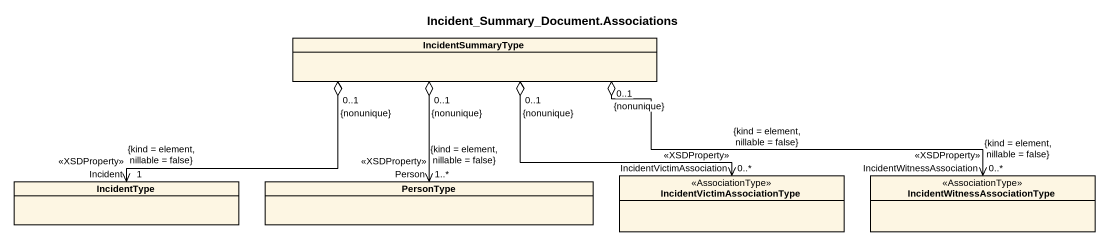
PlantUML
@startuml
title Incident_Summary_Document.Associations
hide circle
hide empty members
class IncidentSummaryType
class IncidentType
class PersonType
class "IncidentVictimAssociationType" as IncidentVictimAssociationTyp <<AssociationType>>
class "IncidentWitnessAssociationType" as IncidentWitnessAssociationTy <<AssociationType>>
IncidentSummaryType "0..1\n{nonunique}" o-left-> "Incident\n<<XSDProperty>>\n1\n{kind = element, nillable = false}" IncidentType
IncidentSummaryType "0..1\n{nonunique}" o--> "Person\n<<XSDProperty>>\n1..*\n{kind = element, nillable = false}" PersonType
IncidentSummaryType "0..1\n{nonunique}" o-right-> "IncidentVictimAssociation\n<<XSDProperty>>\n0..*\n{kind = element, nillable = false}" IncidentVictimAssociationTyp
IncidentSummaryType "0..1\n{nonunique}" o-right-> "IncidentWitnessAssociation\n<<XSDProperty>>\n0..*\n{kind = element, nillable = false}" IncidentWitnessAssociationTy
@enduml
